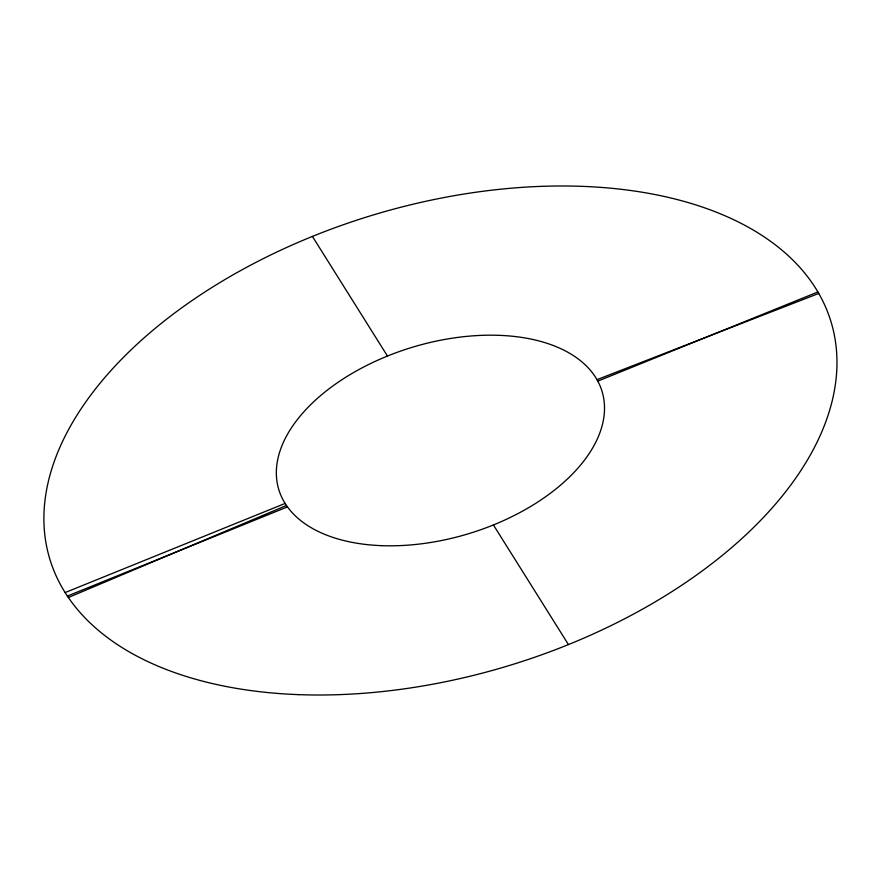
<?xml version="1.0" encoding="UTF-8"?>
<svg xmlns="http://www.w3.org/2000/svg" width="881" height="881" viewBox="0 0 881 881"><rect width="100%" height="100%" fill="white"/><g stroke="black" fill="none" stroke-linecap="round" stroke-linejoin="round"><path stroke-width="1.32" d="M68.355 597.505L286.468 505.474M65.117 592.572L285.136 503.425M67.33 596.096L287.338 506.949M597.935 381.088L817.887 291.963M596.977 379.656L818.746 293.45M312.414 236.416L387.464 356.056M493.404 524.944L568.443 644.584M298.307 694.624A408.222 235.315 -16.9 0 0 832.093 325.518A408.222 235.315 -16.9 0 0 190.891 301.346A408.222 235.315 -16.9 0 0 298.307 694.624M381.616 545.658A168.921 97.373 -16.9 0 0 602.494 392.926A168.921 97.373 -16.9 0 0 337.17 382.916A168.921 97.373 -16.9 0 0 381.616 545.658"/></g></svg>
